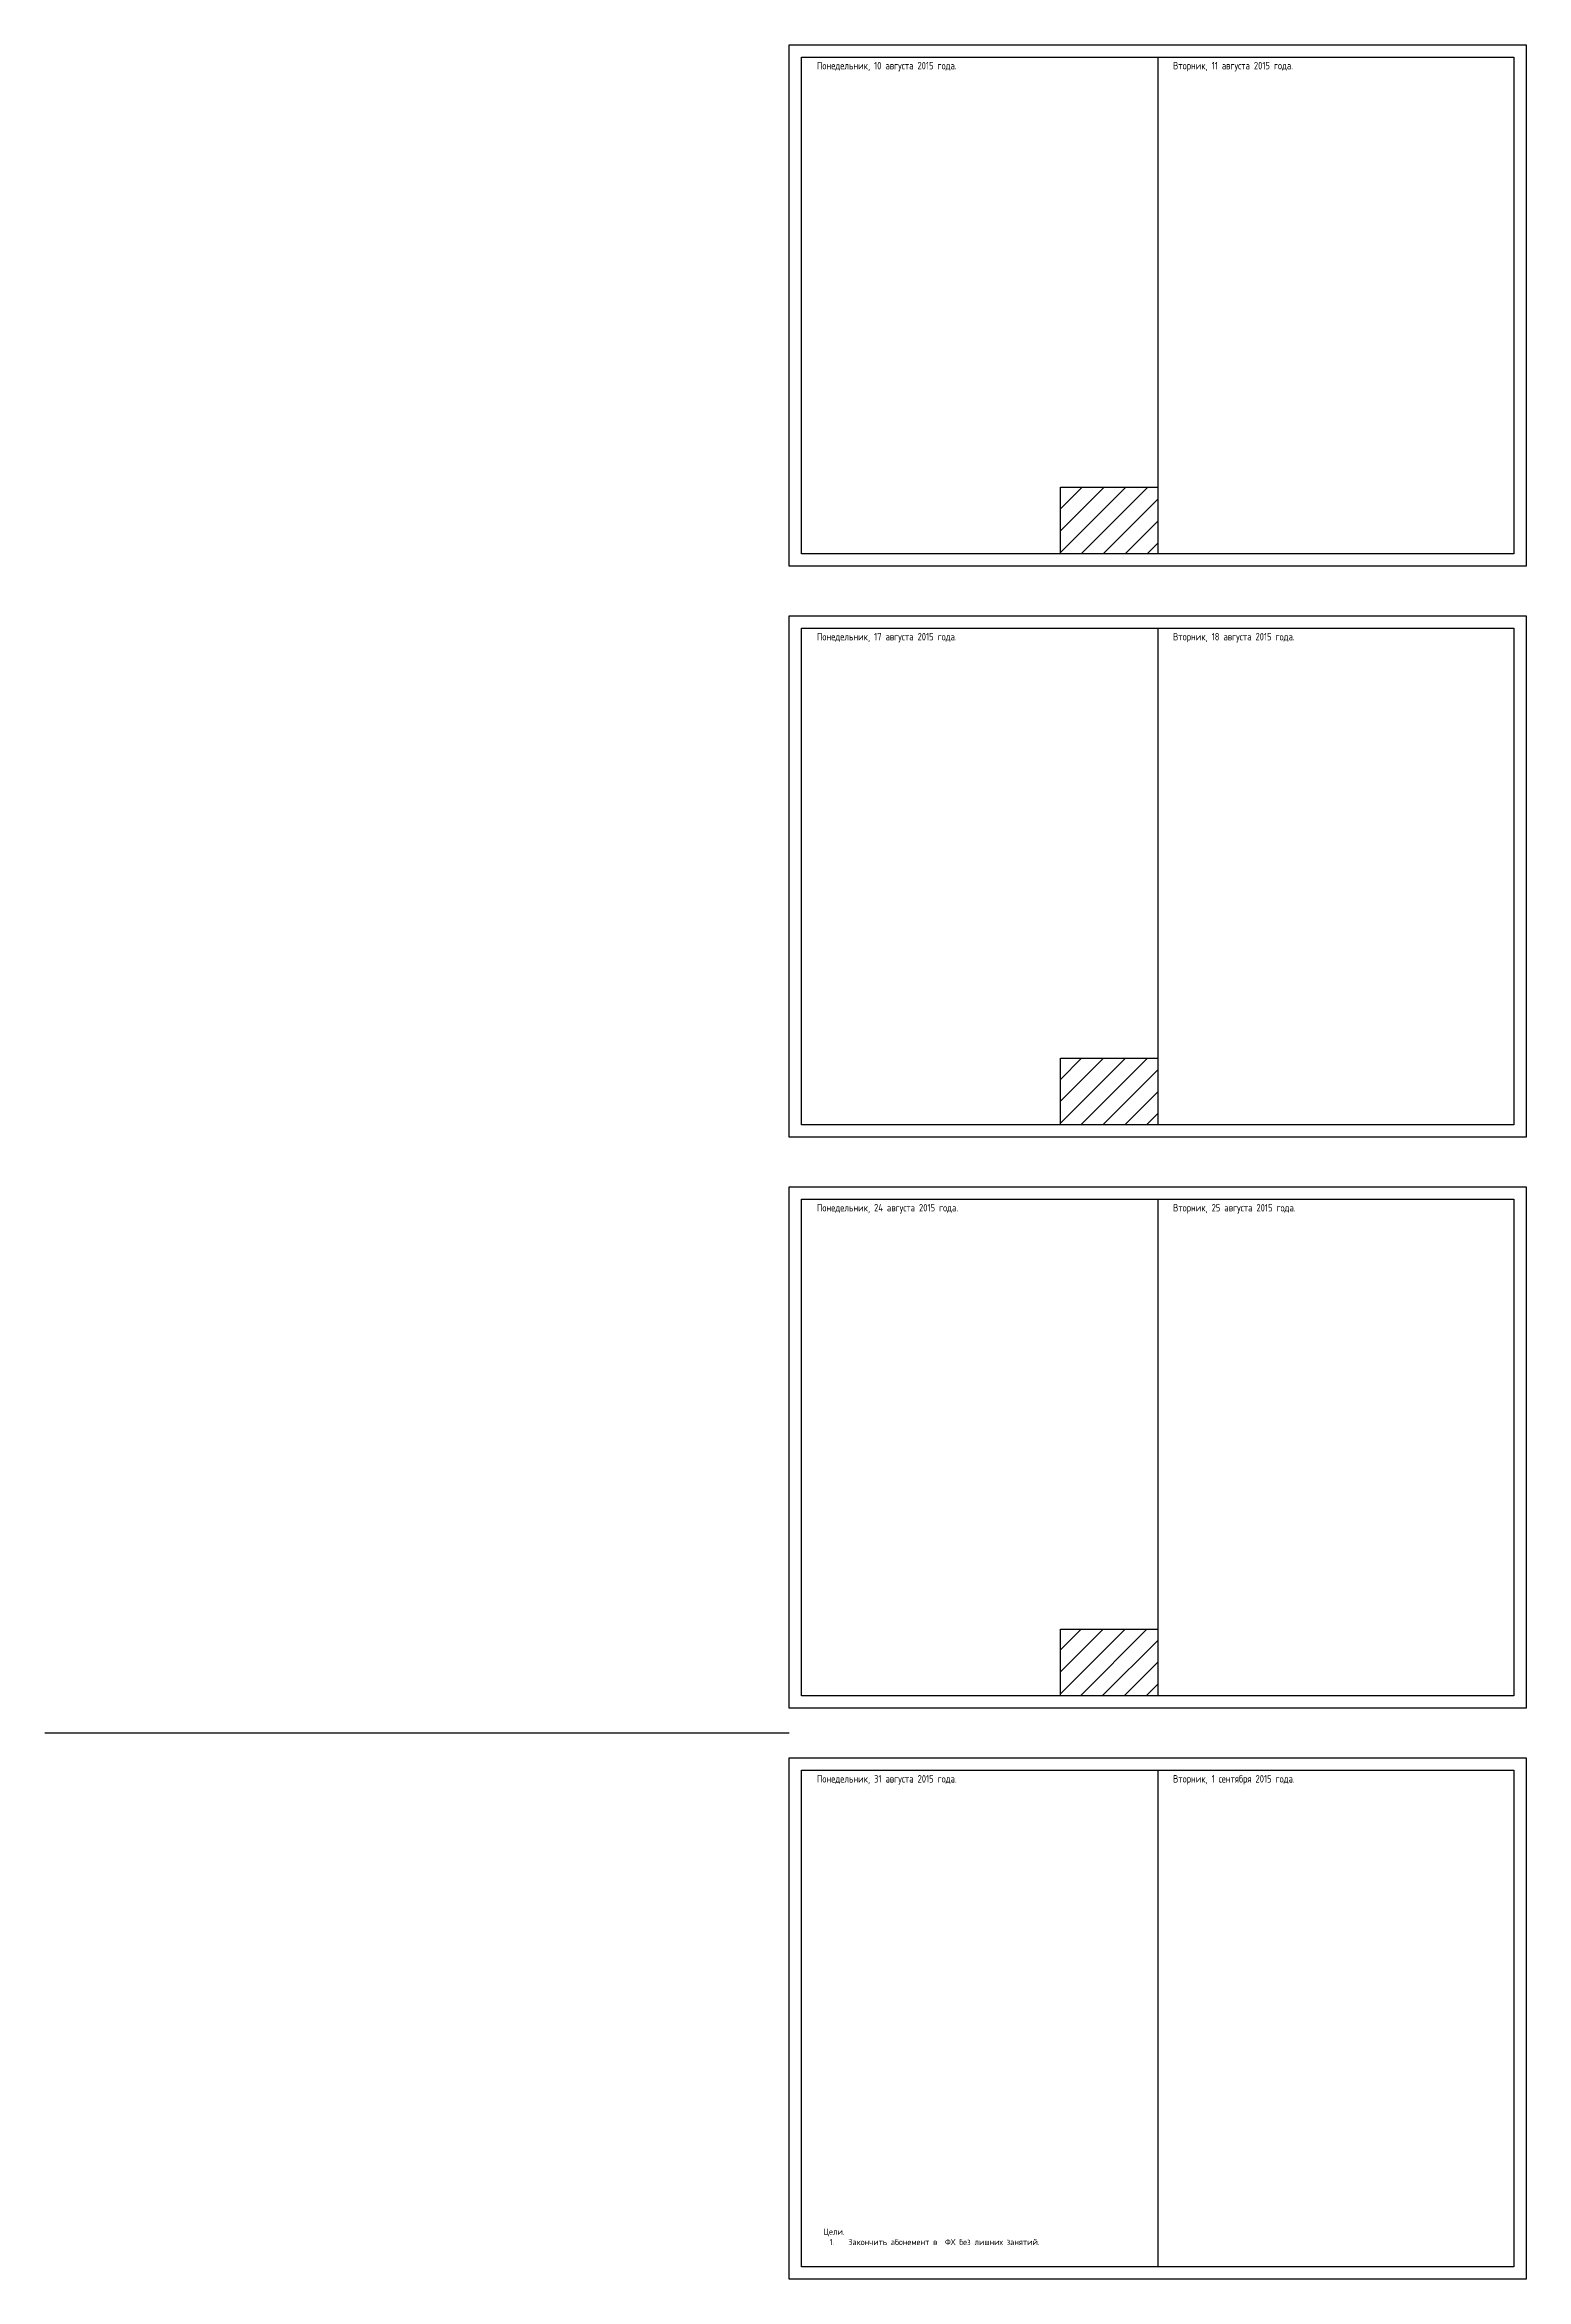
# Model space of a CAD drawing. Header units: millimetres. Extents: x -978 to 2856, y -2564 to 866.
# Drawn here: x 46 to 643, y -2564 to -1664 of the extents above; entities that cross this region are included whole.
import ezdxf

# ---------------------------------------------------------------- set-up
doc = ezdxf.new("R2010")
doc.units = ezdxf.units.MM
doc.header["$MEASUREMENT"] = 0
doc.layers.add('FH day', color=2, linetype='Continuous')
doc.styles.add('texxt', font='romans.shx', dxfattribs={"width": 0.8})

# ---------------------------------------------------------------- blocks, each defined once
blk = doc.blocks.new('FH_day')
at = {"layer": 'FH day'}
h = blk.add_hatch(dxfattribs=at)
h.set_pattern_fill('ANSI31', color=256, scale=50)
h.set_pattern_definition([(45, (-811.23, -200.661), (-4.419417, 4.419417), [])])
h.paths.add_polyline_path([(-39.23, 26.84), (-39.23, 0), (0, 0), (0, 26.84)])
blk.add_lwpolyline([(0, 0), (-39.23, 0), (-39.23, 26.84), (0, 26.84)], close=True, dxfattribs=at)

msp = doc.modelspace()

# ---------------------------------------------------------------- linework, layer by layer
for p, q in [((494.23, -1669.34), (494.23, -1869.34)), ((494.23, -1899.34), (494.23, -2099.34)), ((494.23, -2129.34), (494.23, -2329.34)), ((345.73, -2344.34), (45.73, -2344.34)), ((494.23, -2359.34), (494.23, -2559.34))]:
    msp.add_line(p, q)
for points in [[(345.73, -1664.34), (642.73, -1664.34), (642.73, -1874.34), (345.73, -1874.34)], [(350.73, -1669.34), (637.73, -1669.34), (637.73, -1869.34), (350.73, -1869.34)], [(345.73, -1894.34), (642.73, -1894.34), (642.73, -2104.34), (345.73, -2104.34)], [(350.73, -1899.34), (637.73, -1899.34), (637.73, -2099.34), (350.73, -2099.34)], [(345.73, -2124.34), (642.73, -2124.34), (642.73, -2334.34), (345.73, -2334.34)], [(350.73, -2129.34), (637.73, -2129.34), (637.73, -2329.34), (350.73, -2329.34)], [(345.73, -2354.34), (642.73, -2354.34), (642.73, -2564.34), (345.73, -2564.34)], [(350.73, -2359.34), (637.73, -2359.34), (637.73, -2559.34), (350.73, -2559.34)]]:
    msp.add_lwpolyline(points, close=True)

# ---------------------------------------------------------------- block references
for p in [(494.23, -1869.34), (494.23, -2099.34), (494.23, -2329.34)]:
    msp.add_blockref('FH_day', p)

# ---------------------------------------------------------------- texts
at = {"attachment_point": 7, "style": 'texxt'}
for s, width, heights, insert, char_height in [('Понедельник, 10 августа 2015 года.', 137.3157, [3.79], (356.91, -1675.09), 3), ('Вторник, 11 августа 2015 года.', 137.3157, [0], (500.41, -1675.09), 3), ('{\\Fromans|c204;Понедельник}, 17 {\\Fromans|c204;августа }2015 {\\Fromans|c204;года}.', 137.3157, [3.79], (356.91, -1905.09), 3), ('{\\Fromans|c204;Вторник}, 18 {\\Fromans|c204;августа }2015 {\\Fromans|c204;года}.', 137.3157, [0], (500.41, -1905.09), 3), ('{\\Fromans|c204;Понедельник}, 24 {\\Fromans|c204;августа }2015 {\\Fromans|c204;года}.', 137.3157, [3.79], (356.91, -2135.09), 3), ('{\\Fromans|c204;Вторник}, 25 {\\Fromans|c204;августа }2015 {\\Fromans|c204;года}.', 137.3157, [0], (500.41, -2135.09), 3), ('{\\Fromans|c204;Понедельник}, 31 {\\Fromans|c204;августа }2015 {\\Fromans|c204;года}.', 137.3157, [3.79], (356.91, -2365.09), 3), ('{\\Fromans|c204;Вторник}, 1 {\\Fromans|c204;сентября }2015 {\\Fromans|c204;года}.', 137.3157, [0], (500.41, -2365.09), 3), ('Цели.\\P\\pi-7.5,l10,t10;1.^IЗакончить абонемент в  ФХ без лишних занятий.', 134.7299, [0], (359.5, -2550.57), 2.5)]:
    msp.add_mtext_dynamic_manual_height_columns(s, width=width, gutter_width=20, heights=heights, dxfattribs=dict(at, insert=insert, char_height=char_height))

doc.saveas('drawing.dxf')
